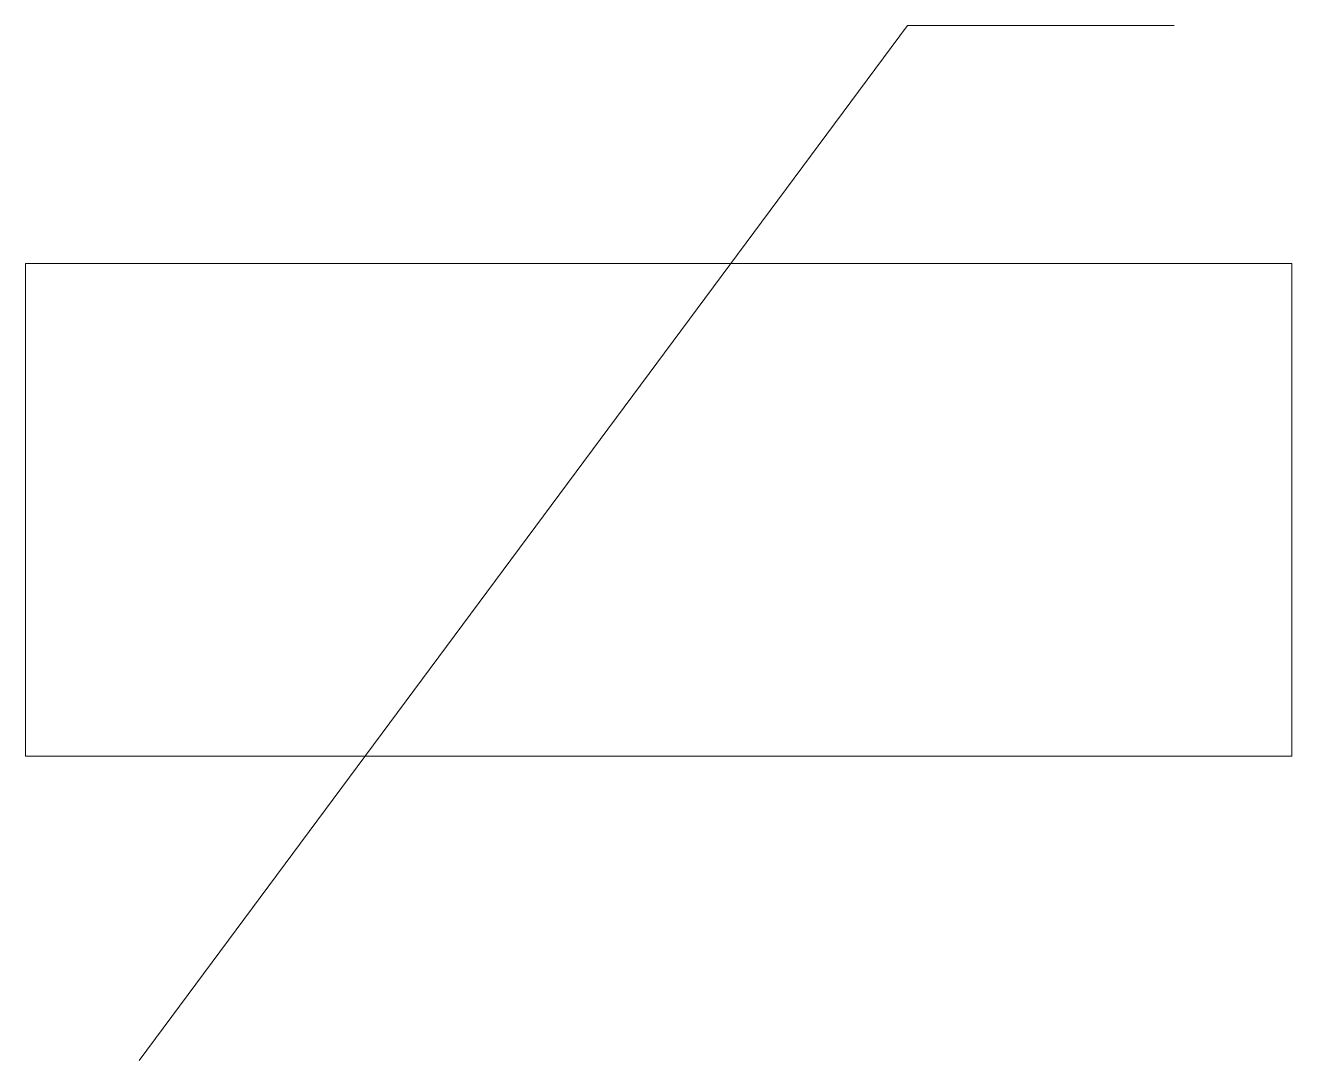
# Paper-space layout 'Layout1' of a CAD drawing. Header units: inches. Extents: x 0.4 to 16.1, y -3.4 to 9.4.
import ezdxf

# ---------------------------------------------------------------- set-up
doc = ezdxf.new("R2010")
doc.units = ezdxf.units.IN
doc.header["$MEASUREMENT"] = 0
doc.layers.add('Wiring', color=7, linetype='Continuous', lineweight=5)

psp = doc.layouts.get("Layout1")

# ---------------------------------------------------------------- linework, layer by layer
at = {"layer": 'Wiring'}
for p, q in [((11.324, 9.447), (1.775, -3.418)), ((14.64, 9.447), (11.324, 9.447)), ((16.101, 6.486), (0.361, 6.486)), ((0.361, 6.486), (0.361, 0.365)), ((16.101, 0.365), (16.101, 6.486)), ((0.361, 0.365), (16.101, 0.365))]:
    psp.add_line(p, q, dxfattribs=at)

doc.saveas('drawing.dxf')
